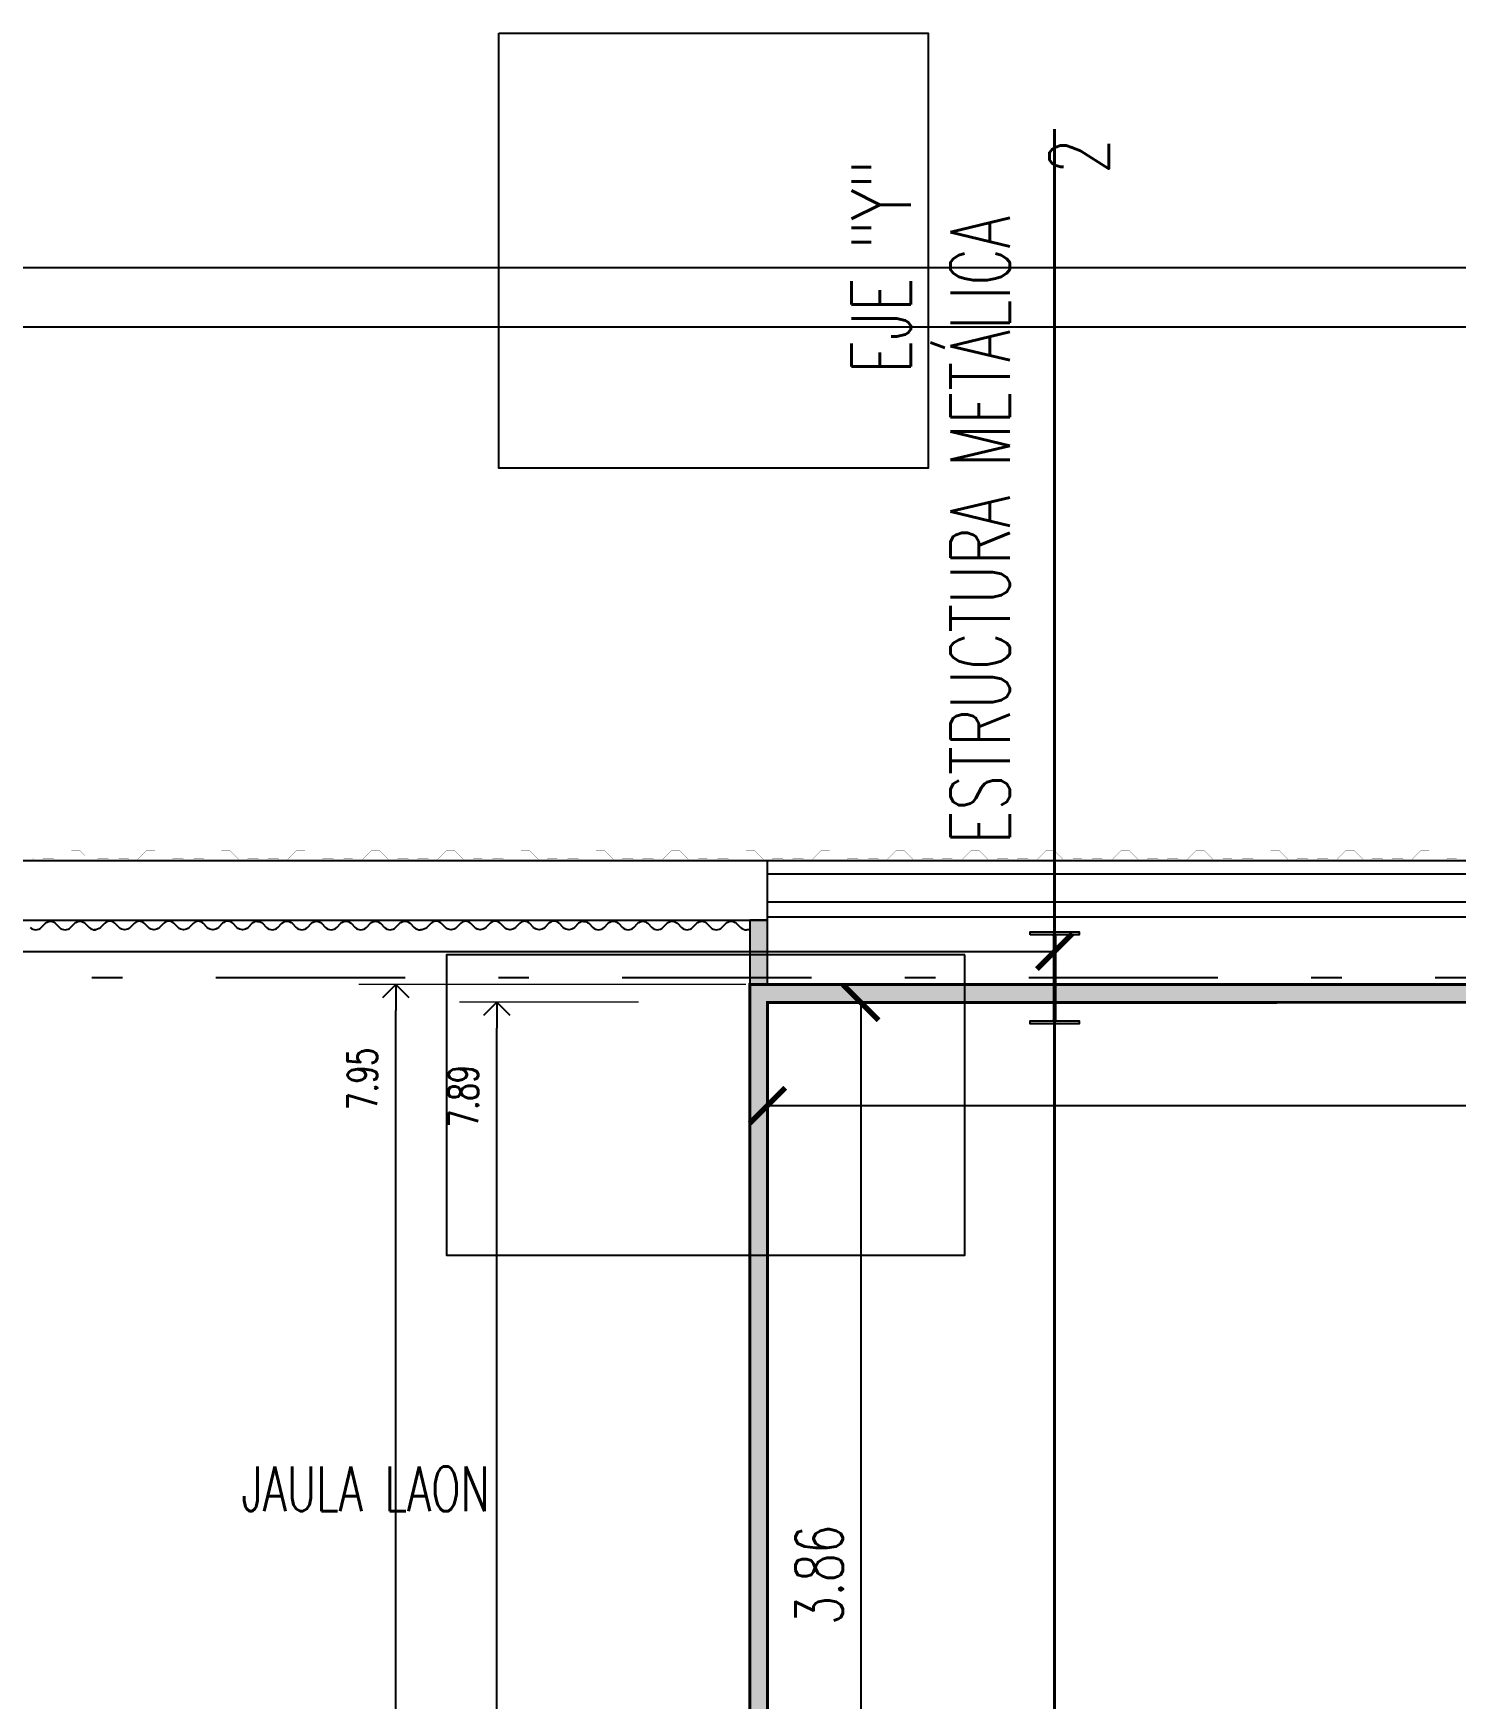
# Model space of a CAD drawing. Header units: millimetres. Extents: x -579 to 213, y -67 to 509.
# Drawn here: x -35.27 to -30.47, y 38.95 to 44.57 of the extents above; entities that cross this region are included whole.
import ezdxf
from ezdxf.enums import TextEntityAlignment as Align
from ezdxf.xclip import XClip

# ---------------------------------------------------------------- set-up
doc = ezdxf.new("R2010")
doc.units = ezdxf.units.MM
doc.header["$LTSCALE"] = 0.1
doc.linetypes.add('HIDDEN', pattern=[0.375, 0.25, -0.125])
doc.linetypes.add('X REF - ANELO INST bind$0$X REF - ANELO$0$DASHDOT2', pattern=[12.7, 6.35, -3.175, 0, -3.175])
for name, color, linetype in [('00 - EJE-DIST -X-  MUROS', 92, 'Continuous'), ('00 - EJE-DIST -Y- MUROS', 10, 'Continuous'), ('02 PCM Panel Media Tº', 132, 'Continuous'), ('X REF - ANELO INST bind$0$X REF - ANELO EXT$0$RLV - CAMARAS Y PILASTRAS', 251, 'Continuous'), ('X REF - ANELO INST bind$0$X REF - ANELO EXT$0$RLV-CORDONES', 8, 'Continuous'), ('X REF - ANELO INST bind$0$X REF - ANELO$0$A-CAMARA', 7, 'Continuous'), ('X REF - ANELO INST bind$0$X REF - ANELO$0$A-CHAPA ACANALADA', 8, 'Continuous'), ('X REF - ANELO INST bind$0$X REF - ANELO$0$A-CHAPA TRAPEZOIDAL', 8, 'Continuous'), ('X REF - ANELO INST bind$0$X REF - ANELO$0$A-TABIQUE HºAº', 7, 'Continuous'), ('X REF - ANELO INST bind$0$X REF - ANELO$0$A-VISTAS', 8, 'Continuous'), ('X REF - ANELO INST bind$0$X REF - ANELO$0$H-HATCH PANEL  6', 132, 'Continuous'), ('X REF - ANELO INST bind$0$X REF - ANELO$0$MET-COLUMNA METALICA', 7, 'Continuous'), ('X REF - ANELO INST bind$0$X REF - ANELO$0$MET-CORREAS DE CV', 7, 'Continuous'), ('X REF - ANELO INST bind$0$X REF - ANELO$0$MET-EJE CABRIADAS', 8, 'X REF - ANELO INST bind$0$X REF - ANELO$0$DASHDOT2'), ('X REF - ANELO INST bind$0$X REF - ANELO$0$MET-LANA VIDRIO', 8, 'Continuous'), ('X REF - ANELO INST bind$0$X REF - ANELO$0$R-NOMBRE LOCAL', 7, 'Continuous')]:
    doc.layers.add(name, color=color, linetype=linetype)
doc.styles.add('ROMANS', font='romans.shx', dxfattribs={"width": 0.7})
doc.styles.get("Standard").update_dxf_attribs({"font": 'arial.ttf'})
doc.styles.add('X REF - ANELO INST bind$0$X REF - ANELO$0$VAUX', font='romans.shx', dxfattribs={"width": 0.85})
doc.linetypes.add('X REF - ANELO INST bind$0$X REF - ANELO$0$REFERENCIAL CORTE TRANSVERSAL WM$0$BATTING', pattern='A,0.00254,-2.54,[134,ltypeshp.shx,S=2.54,R=0,X=-2.54,Y=0],-5.08,[134,ltypeshp.shx,S=2.54,R=180,X=2.54,Y=0],-2.54', length=10.16254)
doc.dimstyles.new('COTA 1-100', dxfattribs={"dimtxt": 0.16, "dimasz": 0.12, "dimexe": 0.08, "dimexo": 0.08, "dimgap": 0.06, "dimtad": 1, "dimzin": 0, "dimdsep": 46, "dimtxsty": 'ROMANS', "dimblk": 'ARCHTICK', "dimcen": 0, "dimclrd": 256, "dimclre": 8, "dimclrt": 256, "dimadec": 0, "dimazin": 0, "dimtfac": 1, "dimtofl": 0, "dimtmove": 0, "dimatfit": 3, "dimldrblk": 'ARCHTICK', "dimfxl": 1, "dimtolj": 1, "dimtzin": 0, "dimlwd": -1, "dimlwe": -1, "dimarcsym": 0})
doc.dimstyles.new('Cotas Replanteo', dxfattribs={"dimscale": 2.5, "dimtxt": 0.04, "dimasz": 0.035, "dimexe": 0.05, "dimexo": 0.05, "dimgap": 0.025, "dimtad": 1, "dimjust": 2, "dimzin": 0, "dimdsep": 46, "dimtxsty": 'ROMANS', "dimblk1": 'DOT', "dimblk2": 'OPEN90', "dimsah": 1, "dimcen": 0.12, "dimse1": 1, "dimclrd": 256, "dimclre": 256, "dimclrt": 256, "dimadec": 0, "dimazin": 0, "dimtfac": 1, "dimtix": 1, "dimtmove": 0, "dimatfit": 2, "dimldrblk": 'OPEN90', "dimfxl": 0.05, "dimtolj": 1, "dimtzin": 0, "dimlwe": 9, "dimarcsym": 1})

# ---------------------------------------------------------------- blocks, each defined once
blk = doc.blocks.new('X REF - ANELO INST bind$0$X REF - ANELO$0$CMETP')
at = {"layer": 'X REF - ANELO INST bind$0$X REF - ANELO$0$MET-COLUMNA METALICA'}
blk.add_hatch(color=256, dxfattribs=at).paths.add_polyline_path([(-0.0825, 0), (-0.0825, 0.0097), (-0.0073, 0.0097, 0.414214), (-0.0029, 0.0141), (-0.0029, 0.2958, 0.414214), (-0.0073, 0.3002), (-0.0825, 0.3002), (-0.0825, 0.31), (0.0825, 0.31), (0.0825, 0.3002), (0.0073, 0.3002, 0.414214), (0.0029, 0.2958), (0.0029, 0.0141, 0.414214), (0.0073, 0.0097), (0.0825, 0.0097), (0.0825, 0)])
blk.add_lwpolyline([(0.0825, 0.3002), (0.0825, 0.31), (-0.0825, 0.31), (-0.0825, 0.3002), (-0.0073, 0.3002, -0.414214), (-0.0029, 0.2958), (-0.0029, 0.0141, -0.414214), (-0.0073, 0.0097), (-0.0825, 0.0097), (-0.0825, 0), (0.0825, 0), (0.0825, 0.0097), (0.0073, 0.0097, -0.414214), (0.0029, 0.0141), (0.0029, 0.2958, -0.414214), (0.0073, 0.3002)], format="xyb", close=True, dxfattribs=at)
blk = doc.blocks.new('X REF - ANELO INST bind$0$X REF - ANELO EXT')
at = {"layer": 'X REF - ANELO INST bind$0$X REF - ANELO EXT$0$RLV - CAMARAS Y PILASTRAS'}
for points in [[(-33.6993, 44.5675), (-32.2525, 44.5675), (-32.2525, 43.1009), (-33.6993, 43.1009)], [(-32.1291, 41.461), (-33.876, 41.461), (-33.876, 40.4484), (-32.1291, 40.4484)]]:
    blk.add_lwpolyline(points, close=True, dxfattribs=at)
at = {"layer": 'X REF - ANELO INST bind$0$X REF - ANELO EXT$0$RLV-CORDONES'}
blk.add_lwpolyline([(-61.6249, -4.2732), (-61.625, 34.4717), (-61.625, 34.4717), (-61.625, 34.4717), (-61.625, 34.4717), (-61.625, 34.4717), (-61.625, 34.4717), (-61.6249, 37.778, -0.414212), (-55.6249, 43.778), (-14.3976, 43.778)], format="xyb", dxfattribs=at)
at = {"layer": 'X REF - ANELO INST bind$0$X REF - ANELO EXT$0$RLV-CORDONES', "color": 253}
blk.add_lwpolyline([(-61.4249, -4.265), (-61.4249, 37.778, -0.414212), (-55.6249, 43.578), (-13.7467, 43.578)], format="xyb", dxfattribs=at)
blk = doc.blocks.new('X REF - ANELO INST bind$0$X REF - ANELO$0$N Local')
at = {"layer": 'X REF - ANELO INST bind$0$X REF - ANELO$0$R-NOMBRE LOCAL', "lineweight": 0, "style": 'X REF - ANELO INST bind$0$X REF - ANELO$0$VAUX', "width": 0.85}
for p in [(6337.5718, -934.4549), (6337.5718, -934.7149)]:
    blk.add_attdef('NOMBRE', text='', height=0.1823, dxfattribs=at).set_placement(p, align=Align.CENTER)
blk = doc.blocks.new('X REF - ANELO INST bind$0$X REF - ANELO')
at = {"layer": 'X REF - ANELO INST bind$0$X REF - ANELO$0$H-HATCH PANEL  6'}
blk.add_hatch(color=256, dxfattribs=at).paths.add_polyline_path([(-32.7941, 41.578), (-32.8538, 41.578), (-32.8538, 41.3611), (-32.7941, 41.3611)])
h = blk.add_hatch(color=256, dxfattribs=at)
h.paths.add_polyline_path([(-31.4958, 37.3805), (-32.8538, 37.3805), (-32.8538, 41.3611), (-26.6316, 41.3611), (-26.6313, 39.5604), (-26.4223, 39.5604), (-26.4222, 39.5004), (-26.6912, 39.5004), (-26.6916, 41.3011), (-32.7941, 41.3011), (-32.7935, 37.4406), (-31.4958, 37.4406)])
h.paths.add_polyline_path([(-26.4226, 37.9404), (-26.6316, 37.9404), (-26.6316, 37.3805), (-29.9958, 37.3805), (-29.9958, 37.4408), (-26.6916, 37.4408), (-26.6916, 38.0004), (-26.4226, 38.0004)])
at = {"layer": 'X REF - ANELO INST bind$0$X REF - ANELO$0$A-CAMARA', "ltscale": 5}
blk.add_line((-32.8538, 41.2191), (-32.8538, 37.3864), dxfattribs=at)
blk.add_lwpolyline([(-32.7941, 41.578), (-32.8538, 41.578), (-32.8538, 41.3611), (-32.7941, 41.3611)], close=True, dxfattribs=at)
blk.add_lwpolyline([(-31.4958, 37.3805), (-32.8538, 37.3805), (-32.8538, 41.3611), (-26.6316, 41.3611), (-26.6313, 39.5604), (-26.4223, 39.5604), (-26.4222, 39.5004), (-26.6912, 39.5004), (-26.6916, 41.3011), (-32.7941, 41.3011), (-32.7935, 37.4406), (-31.4958, 37.4406), (-31.4958, 37.3805)], dxfattribs=at)
at = {"layer": 'X REF - ANELO INST bind$0$X REF - ANELO$0$A-CHAPA ACANALADA'}
for points in [[(-35.2794, 41.5531, 0.414214), (-35.2419, 41.5531), (-35.2278, 41.5671, -0.414214), (-35.1948, 41.5671), (-35.1807, 41.5531, 0.414214), (-35.1432, 41.5531), (-35.1292, 41.5671, -0.414214), (-35.0948, 41.5671), (-35.0807, 41.5531, 0.219544), (-35.0593, 41.5452, 0.923906)], [(-34.5136, 41.5735), (-34.5139, 41.5735, 0.181707), (-34.5308, 41.5671), (-34.5448, 41.5531, -0.414214), (-34.5823, 41.5531), (-34.5963, 41.5671, 0.414214), (-34.6308, 41.5671), (-34.6448, 41.5531, -0.414214), (-34.6823, 41.5531), (-34.6963, 41.5671, 0.414214), (-34.7294, 41.5671), (-34.7435, 41.5531, -0.414214), (-34.781, 41.5531), (-34.795, 41.5671, 0.414214), (-34.8294, 41.5671), (-34.8435, 41.5531, -0.414214), (-34.881, 41.5531), (-34.895, 41.5671, 0.414214), (-34.9281, 41.5671), (-34.9421, 41.5531, -0.414214), (-34.9796, 41.5531), (-34.9937, 41.5671, 0.414214), (-35.0281, 41.5671), (-35.0421, 41.5531, -0.219544), (-35.0635, 41.5452, -0.923906)], [(-34.5136, 41.5735), (-34.5132, 41.5735, -0.181707), (-34.4963, 41.5671), (-34.4823, 41.5531, 0.414214), (-34.4448, 41.5531), (-34.4308, 41.5671, -0.414214), (-34.3963, 41.5671), (-34.3823, 41.5531, 0.414214), (-34.3448, 41.5531), (-34.3308, 41.5671, -0.414214), (-34.2977, 41.5671), (-34.2836, 41.5531, 0.414214), (-34.2461, 41.5531), (-34.2321, 41.5671, -0.414214), (-34.1977, 41.5671), (-34.1836, 41.5531, 0.414214), (-34.1461, 41.5531), (-34.1321, 41.5671, -0.414214), (-34.099, 41.5671), (-34.085, 41.5531, 0.414214), (-34.0475, 41.5531), (-34.0334, 41.5672, -0.414214), (-33.999, 41.5672), (-33.985, 41.5531, 0.219544), (-33.9635, 41.5452, 0.923906)], [(-33.4136, 41.5735), (-33.4139, 41.5735, 0.181707), (-33.4308, 41.5672), (-33.4448, 41.5531, -0.414214), (-33.4823, 41.5531), (-33.4963, 41.5672, 0.414214), (-33.5308, 41.5672), (-33.5448, 41.5531, -0.414214), (-33.5823, 41.5531), (-33.5963, 41.5672, 0.414214), (-33.6294, 41.5672), (-33.6435, 41.5531, -0.414214), (-33.681, 41.5531), (-33.695, 41.5672, 0.414214), (-33.7294, 41.5672), (-33.7435, 41.5531, -0.414214), (-33.781, 41.5531), (-33.795, 41.5672, 0.414214), (-33.8281, 41.5672), (-33.8421, 41.5531, -0.414214), (-33.8796, 41.5531), (-33.8937, 41.5672, 0.414214), (-33.9281, 41.5672), (-33.9421, 41.5531, -0.219544), (-33.9635, 41.5452, -0.923906)], [(-33.4139, 41.5735), (-33.4136, 41.5735, -0.181707), (-33.3967, 41.5672), (-33.3826, 41.5531, 0.414214), (-33.3451, 41.5531), (-33.3311, 41.5672, -0.414214), (-33.2967, 41.5672), (-33.2826, 41.5531, 0.414214), (-33.2451, 41.5531), (-33.2311, 41.5672, -0.414214), (-33.198, 41.5672), (-33.1839, 41.5531, 0.414214), (-33.1464, 41.5531), (-33.1324, 41.5672, -0.414214), (-33.098, 41.5672), (-33.0839, 41.5531, 0.414214), (-33.0464, 41.5531), (-33.0324, 41.5672, -0.414214), (-32.9993, 41.5672), (-32.9853, 41.5531, 0.414214), (-32.9478, 41.5531), (-32.9337, 41.5672, -0.414214), (-32.8993, 41.5672), (-32.8853, 41.5531, 0.219544), (-32.8639, 41.5452, 0.923906)], [(-32.8538, 41.5463, -0.093827), (-32.8639, 41.5452)]]:
    blk.add_lwpolyline(points, format="xyb", dxfattribs=at)
at = {"layer": 'X REF - ANELO INST bind$0$X REF - ANELO$0$A-CHAPA TRAPEZOIDAL'}
for points in [[(-34.6636, 41.7828, 0.0006, 0.0006, 0), (-34.6936, 41.7828, 0.0006, 0.0006, 0), (-34.6976, 41.7868, 0.0006, 0.0006, 0), (-34.7282, 41.7868, 0.0006, 0.0006, 0), (-34.7322, 41.7828, 0.0006, 0.0006, 0), (-34.7622, 41.7828, 0.0006, 0.0006, 0), (-34.7662, 41.7868, 0.0006, 0.0006, 0), (-34.7962, 41.7868, 0.0006, 0.0006, 0), (-34.8002, 41.7828, 0.0006, 0.0006, 0), (-34.8302, 41.7828, 0.0006, 0.0006, 0), (-34.8585, 41.8111, 0.0006, 0.0006, 0), (-34.8885, 41.8111, 0.0006, 0.0006, 0), (-34.9168, 41.7828, 0.0006, 0.0006, 0), (-34.9468, 41.7828, 0.0006, 0.0006, 0), (-34.9508, 41.7868, 0.0006, 0.0006, 0), (-34.9808, 41.7868, 0.0006, 0.0006, 0), (-34.9848, 41.7828, 0.0006, 0.0006, 0), (-35.0148, 41.7828, 0.0006, 0.0006, 0), (-35.0188, 41.7868, 0.0006, 0.0006, 0), (-35.0488, 41.7868, 0.0006, 0.0006, 0), (-35.0528, 41.7828, 0.0006, 0.0006, 0), (-35.0828, 41.7828, 0.0006, 0.0006, 0), (-35.111, 41.8111, 0.0006, 0.0006, 0), (-35.141, 41.8111, 0.0006, 0.0006, 0), (-35.1693, 41.7828, 0.0006, 0.0006, 0), (-35.1993, 41.7828, 0.0006, 0.0006, 0), (-35.2033, 41.7868, 0.0006, 0.0006, 0), (-35.2333, 41.7868, 0.0006, 0.0006, 0), (-35.2373, 41.7828, 0.0006, 0.0006, 0), (-35.2673, 41.7828, 0.0006, 0.0006, 0), (-35.2713, 41.7868, 0.0006, 0.0006, 0)], [(-33.1476, 41.7828, 0.0006, 0.0006, 0), (-33.1776, 41.7828, 0.0006, 0.0006, 0), (-33.1816, 41.7868, 0.0006, 0.0006, 0), (-33.2122, 41.7868, 0.0006, 0.0006, 0), (-33.2162, 41.7828, 0.0006, 0.0006, 0), (-33.2462, 41.7828, 0.0006, 0.0006, 0), (-33.2502, 41.7868, 0.0006, 0.0006, 0), (-33.2802, 41.7868, 0.0006, 0.0006, 0), (-33.2842, 41.7828, 0.0006, 0.0006, 0), (-33.3142, 41.7828, 0.0006, 0.0006, 0), (-33.3425, 41.8111, 0.0006, 0.0006, 0), (-33.3725, 41.8111, 0.0006, 0.0006, 0), (-33.4008, 41.7828, 0.0006, 0.0006, 0), (-33.4308, 41.7828, 0.0006, 0.0006, 0), (-33.4348, 41.7868, 0.0006, 0.0006, 0), (-33.4648, 41.7868, 0.0006, 0.0006, 0), (-33.4688, 41.7828, 0.0006, 0.0006, 0), (-33.4988, 41.7828, 0.0006, 0.0006, 0), (-33.5028, 41.7868, 0.0006, 0.0006, 0), (-33.5328, 41.7868, 0.0006, 0.0006, 0), (-33.5368, 41.7828, 0.0006, 0.0006, 0), (-33.5668, 41.7828, 0.0006, 0.0006, 0), (-33.5951, 41.8111, 0.0006, 0.0006, 0), (-33.6251, 41.8111, 0.0006, 0.0006, 0), (-33.6534, 41.7828, 0.0006, 0.0006, 0), (-33.6834, 41.7828, 0.0006, 0.0006, 0), (-33.6874, 41.7868, 0.0006, 0.0006, 0), (-33.7174, 41.7868, 0.0006, 0.0006, 0), (-33.7214, 41.7828, 0.0006, 0.0006, 0), (-33.7514, 41.7828, 0.0006, 0.0006, 0), (-33.7554, 41.7868, 0.0006, 0.0006, 0), (-33.7854, 41.7868, 0.0006, 0.0006, 0), (-33.7894, 41.7828, 0.0006, 0.0006, 0), (-33.8194, 41.7828, 0.0006, 0.0006, 0), (-33.8476, 41.8111, 0.0006, 0.0006, 0), (-33.8776, 41.8111, 0.0006, 0.0006, 0), (-33.9059, 41.7828, 0.0006, 0.0006, 0), (-33.9359, 41.7828, 0.0006, 0.0006, 0), (-33.9399, 41.7868, 0.0006, 0.0006, 0), (-33.9699, 41.7868, 0.0006, 0.0006, 0), (-33.9739, 41.7828, 0.0006, 0.0006, 0), (-34.0039, 41.7828, 0.0006, 0.0006, 0), (-34.0079, 41.7868, 0.0006, 0.0006, 0), (-34.0379, 41.7868, 0.0006, 0.0006, 0), (-34.0419, 41.7828, 0.0006, 0.0006, 0), (-34.0719, 41.7828, 0.0006, 0.0006, 0), (-34.1002, 41.8111, 0.0006, 0.0006, 0), (-34.1302, 41.8111, 0.0006, 0.0006, 0), (-34.1585, 41.7828, 0.0006, 0.0006, 0), (-34.1885, 41.7828, 0.0006, 0.0006, 0), (-34.1925, 41.7868, 0.0006, 0.0006, 0), (-34.2225, 41.7868, 0.0006, 0.0006, 0), (-34.2265, 41.7828, 0.0006, 0.0006, 0), (-34.2565, 41.7828, 0.0006, 0.0006, 0), (-34.2605, 41.7868, 0.0006, 0.0006, 0), (-34.2905, 41.7868, 0.0006, 0.0006, 0), (-34.2945, 41.7828, 0.0006, 0.0006, 0), (-34.3245, 41.7828, 0.0006, 0.0006, 0), (-34.3528, 41.8111, 0.0006, 0.0006, 0), (-34.3828, 41.8111, 0.0006, 0.0006, 0), (-34.4111, 41.7828, 0.0006, 0.0006, 0), (-34.4411, 41.7828, 0.0006, 0.0006, 0), (-34.4451, 41.7868, 0.0006, 0.0006, 0), (-34.4751, 41.7868, 0.0006, 0.0006, 0), (-34.4791, 41.7828, 0.0006, 0.0006, 0), (-34.5091, 41.7828, 0.0006, 0.0006, 0), (-34.5131, 41.7868, 0.0006, 0.0006, 0), (-34.5431, 41.7868, 0.0006, 0.0006, 0), (-34.5471, 41.7828, 0.0006, 0.0006, 0), (-34.5771, 41.7828, 0.0006, 0.0006, 0), (-34.6053, 41.8111, 0.0006, 0.0006, 0), (-34.6353, 41.8111, 0.0006, 0.0006, 0), (-34.6636, 41.7828, 0, 0, 0)], [(-31.6317, 41.7828, 0.0006, 0.0006, 0), (-31.6617, 41.7828, 0.0006, 0.0006, 0), (-31.6657, 41.7868, 0.0006, 0.0006, 0), (-31.6962, 41.7868, 0.0006, 0.0006, 0), (-31.7002, 41.7828, 0.0006, 0.0006, 0), (-31.7302, 41.7828, 0.0006, 0.0006, 0), (-31.7342, 41.7868, 0.0006, 0.0006, 0), (-31.7642, 41.7868, 0.0006, 0.0006, 0), (-31.7682, 41.7828, 0.0006, 0.0006, 0), (-31.7982, 41.7828, 0.0006, 0.0006, 0), (-31.8265, 41.8111, 0.0006, 0.0006, 0), (-31.8565, 41.8111, 0.0006, 0.0006, 0), (-31.8848, 41.7828, 0.0006, 0.0006, 0), (-31.9148, 41.7828, 0.0006, 0.0006, 0), (-31.9188, 41.7868, 0.0006, 0.0006, 0), (-31.9488, 41.7868, 0.0006, 0.0006, 0), (-31.9528, 41.7828, 0.0006, 0.0006, 0), (-31.9828, 41.7828, 0.0006, 0.0006, 0), (-31.9868, 41.7868, 0.0006, 0.0006, 0), (-32.0168, 41.7868, 0.0006, 0.0006, 0), (-32.0208, 41.7828, 0.0006, 0.0006, 0), (-32.0508, 41.7828, 0.0006, 0.0006, 0), (-32.0791, 41.8111, 0.0006, 0.0006, 0), (-32.1091, 41.8111, 0.0006, 0.0006, 0), (-32.1374, 41.7828, 0.0006, 0.0006, 0), (-32.1674, 41.7828, 0.0006, 0.0006, 0), (-32.1714, 41.7868, 0.0006, 0.0006, 0), (-32.2014, 41.7868, 0.0006, 0.0006, 0), (-32.2054, 41.7828, 0.0006, 0.0006, 0), (-32.2354, 41.7828, 0.0006, 0.0006, 0), (-32.2394, 41.7868, 0.0006, 0.0006, 0), (-32.2694, 41.7868, 0.0006, 0.0006, 0), (-32.2734, 41.7828, 0.0006, 0.0006, 0), (-32.3034, 41.7828, 0.0006, 0.0006, 0), (-32.3317, 41.8111, 0.0006, 0.0006, 0), (-32.3617, 41.8111, 0.0006, 0.0006, 0), (-32.3899, 41.7828, 0.0006, 0.0006, 0), (-32.4199, 41.7828, 0.0006, 0.0006, 0), (-32.4239, 41.7868, 0.0006, 0.0006, 0), (-32.4539, 41.7868, 0.0006, 0.0006, 0), (-32.4579, 41.7828, 0.0006, 0.0006, 0), (-32.4879, 41.7828, 0.0006, 0.0006, 0), (-32.4919, 41.7868, 0.0006, 0.0006, 0), (-32.5219, 41.7868, 0.0006, 0.0006, 0), (-32.5259, 41.7828, 0.0006, 0.0006, 0), (-32.5559, 41.7828, 0.0006, 0.0006, 0), (-32.5842, 41.8111, 0.0006, 0.0006, 0), (-32.6142, 41.8111, 0.0006, 0.0006, 0), (-32.6425, 41.7828, 0.0006, 0.0006, 0), (-32.6725, 41.7828, 0.0006, 0.0006, 0), (-32.6765, 41.7868, 0.0006, 0.0006, 0), (-32.7065, 41.7868, 0.0006, 0.0006, 0), (-32.7105, 41.7828, 0.0006, 0.0006, 0), (-32.7405, 41.7828, 0.0006, 0.0006, 0), (-32.7445, 41.7868, 0.0006, 0.0006, 0), (-32.7745, 41.7868, 0.0006, 0.0006, 0), (-32.7785, 41.7828, 0.0006, 0.0006, 0), (-32.8085, 41.7828, 0.0006, 0.0006, 0), (-32.8368, 41.8111, 0.0006, 0.0006, 0), (-32.8668, 41.8111, 0.0006, 0.0006, 0), (-32.8951, 41.7828, 0.0006, 0.0006, 0), (-32.9251, 41.7828, 0.0006, 0.0006, 0), (-32.9291, 41.7868, 0.0006, 0.0006, 0), (-32.9591, 41.7868, 0.0006, 0.0006, 0), (-32.9631, 41.7828, 0.0006, 0.0006, 0), (-32.9931, 41.7828, 0.0006, 0.0006, 0), (-32.9971, 41.7868, 0.0006, 0.0006, 0), (-33.0271, 41.7868, 0.0006, 0.0006, 0), (-33.0311, 41.7828, 0.0006, 0.0006, 0), (-33.0611, 41.7828, 0.0006, 0.0006, 0), (-33.0894, 41.8111, 0.0006, 0.0006, 0), (-33.1194, 41.8111, 0.0006, 0.0006, 0), (-33.1476, 41.7828, 0, 0, 0)], [(-30.6099, 41.7943, 0.0006, 0.0006, 0), (-30.6214, 41.7828, 0.0006, 0.0006, 0), (-30.6514, 41.7828, 0.0006, 0.0006, 0), (-30.6554, 41.7868, 0.0006, 0.0006, 0), (-30.6854, 41.7868, 0.0006, 0.0006, 0), (-30.6894, 41.7828, 0.0006, 0.0006, 0), (-30.7194, 41.7828, 0.0006, 0.0006, 0), (-30.7234, 41.7868, 0.0006, 0.0006, 0), (-30.7534, 41.7868, 0.0006, 0.0006, 0), (-30.7574, 41.7828, 0.0006, 0.0006, 0), (-30.7874, 41.7828, 0.0006, 0.0006, 0), (-30.8157, 41.8111, 0.0006, 0.0006, 0), (-30.8457, 41.8111, 0.0006, 0.0006, 0), (-30.874, 41.7828, 0.0006, 0.0006, 0), (-30.904, 41.7828, 0.0006, 0.0006, 0), (-30.908, 41.7868, 0.0006, 0.0006, 0), (-30.938, 41.7868, 0.0006, 0.0006, 0), (-30.942, 41.7828, 0.0006, 0.0006, 0), (-30.972, 41.7828, 0.0006, 0.0006, 0), (-30.976, 41.7868, 0.0006, 0.0006, 0), (-31.006, 41.7868, 0.0006, 0.0006, 0), (-31.01, 41.7828, 0.0006, 0.0006, 0), (-31.04, 41.7828, 0.0006, 0.0006, 0), (-31.0682, 41.8111, 0.0006, 0.0006, 0), (-31.0982, 41.8111, 0.0006, 0.0006, 0), (-31.1265, 41.7828, 0.0006, 0.0006, 0), (-31.1565, 41.7828, 0.0006, 0.0006, 0), (-31.1605, 41.7868, 0.0006, 0.0006, 0), (-31.1905, 41.7868, 0.0006, 0.0006, 0), (-31.1945, 41.7828, 0.0006, 0.0006, 0), (-31.2245, 41.7828, 0.0006, 0.0006, 0), (-31.2285, 41.7868, 0.0006, 0.0006, 0), (-31.2585, 41.7868, 0.0006, 0.0006, 0), (-31.2625, 41.7828, 0.0006, 0.0006, 0), (-31.2925, 41.7828, 0.0006, 0.0006, 0), (-31.3208, 41.8111, 0.0006, 0.0006, 0), (-31.3508, 41.8111, 0.0006, 0.0006, 0), (-31.3791, 41.7828, 0.0006, 0.0006, 0), (-31.4091, 41.7828, 0.0006, 0.0006, 0), (-31.4131, 41.7868, 0.0006, 0.0006, 0), (-31.4431, 41.7868, 0.0006, 0.0006, 0), (-31.4471, 41.7828, 0.0006, 0.0006, 0), (-31.4771, 41.7828, 0.0006, 0.0006, 0), (-31.4811, 41.7868, 0.0006, 0.0006, 0), (-31.5111, 41.7868, 0.0006, 0.0006, 0), (-31.5151, 41.7828, 0.0006, 0.0006, 0), (-31.5451, 41.7828, 0.0006, 0.0006, 0), (-31.5734, 41.8111, 0.0006, 0.0006, 0), (-31.6034, 41.8111, 0.0006, 0.0006, 0), (-31.6317, 41.7828, 0, 0, 0)], [(-30.4708, 41.7868, 0.0006, 0.0006, 0), (-30.5008, 41.7868, 0.0006, 0.0006, 0), (-30.5048, 41.7828, 0.0006, 0.0006, 0), (-30.5348, 41.7828, 0.0006, 0.0006, 0), (-30.5631, 41.8111, 0.0006, 0.0006, 0), (-30.5931, 41.8111, 0.0006, 0.0006, 0), (-30.6214, 41.7828, 0.0006, 0.0006, 0), (-30.6514, 41.7828, 0.0006, 0.0006, 0), (-30.6554, 41.7868, 0.0006, 0.0006, 0), (-30.6854, 41.7868, 0.0006, 0.0006, 0), (-30.6894, 41.7828, 0.0006, 0.0006, 0), (-30.7194, 41.7828, 0.0006, 0.0006, 0), (-30.7234, 41.7868, 0.0006, 0.0006, 0), (-30.7534, 41.7868, 0.0006, 0.0006, 0), (-30.7574, 41.7828, 0.0006, 0.0006, 0), (-30.7874, 41.7828, 0.0006, 0.0006, 0), (-30.8157, 41.8111, 0.0006, 0.0006, 0), (-30.8457, 41.8111, 0.0006, 0.0006, 0), (-30.874, 41.7828, 0.0006, 0.0006, 0), (-30.904, 41.7828, 0.0006, 0.0006, 0), (-30.908, 41.7868, 0.0006, 0.0006, 0), (-30.938, 41.7868, 0.0006, 0.0006, 0), (-30.942, 41.7828, 0.0006, 0.0006, 0), (-30.972, 41.7828, 0.0006, 0.0006, 0), (-30.976, 41.7868, 0.0006, 0.0006, 0), (-31.006, 41.7868, 0.0006, 0.0006, 0), (-31.01, 41.7828, 0.0006, 0.0006, 0), (-31.04, 41.7828, 0.0006, 0.0006, 0), (-31.0431, 41.786, 0.0006, 0.0006, 0)]]:
    blk.add_lwpolyline(points, format="xyseb", dxfattribs=at)
at = {"layer": 'X REF - ANELO INST bind$0$X REF - ANELO$0$A-TABIQUE HºAº'}
blk.add_lwpolyline([(-53.3884, 41.578), (-32.7941, 41.578), (-32.7941, 41.778), (-53.3884, 41.778)], close=True, dxfattribs=at)
at = {"layer": 'X REF - ANELO INST bind$0$X REF - ANELO$0$A-VISTAS'}
blk.add_line((-20.9886, 41.588), (-32.7941, 41.5881), dxfattribs=at)
at = {"layer": 'X REF - ANELO INST bind$0$X REF - ANELO$0$MET-CORREAS DE CV'}
for p, q in [((-26.224, 41.778), (-32.7941, 41.778)), ((-26.224, 41.638), (-32.7941, 41.638))]:
    blk.add_line(p, q, dxfattribs=at)
at = {"layer": 'X REF - ANELO INST bind$0$X REF - ANELO$0$MET-EJE CABRIADAS'}
for p, q in [((-31.8263, -0.8196, -0.0011), (-31.8263, 42.1212, -0.0011)), ((1.6013, 41.3831), (-54.2829, 41.3831)), ((1.6043, 41.3831), (-54.2799, 41.3831))]:
    blk.add_line(p, q, dxfattribs=at)
at = {"layer": 'X REF - ANELO INST bind$0$X REF - ANELO$0$MET-LANA VIDRIO', "linetype": 'X REF - ANELO INST bind$0$X REF - ANELO$0$REFERENCIAL CORTE TRANSVERSAL WM$0$BATTING', "ltscale": 0.025}
blk.add_lwpolyline([(-32.7941, 41.7338), (-26.3251, 41.7338), (-26.3251, 39.5297)], dxfattribs=at)
blk.add_blockref('X REF - ANELO INST bind$0$X REF - ANELO EXT', (0, 0))
ref = blk.add_blockref('X REF - ANELO INST bind$0$X REF - ANELO$0$N Local', (5035.9089, 787.3575, 0.0053), dxfattribs=dict(xscale=-0.7999999999999545, yscale=0.8000000000000114, zscale=0.8))
ref.add_attrib('NOMBRE', 'JAULA LAON', dxfattribs={"layer": 'X REF - ANELO INST bind$0$X REF - ANELO$0$R-NOMBRE LOCAL', "lineweight": 0, "height": 0.15, "style": 'X REF - ANELO INST bind$0$X REF - ANELO$0$VAUX', "width": 0.7}).set_placement((-34.1486, 39.5856, 0.0053), align=Align.CENTER)
at = {"layer": 'X REF - ANELO INST bind$0$X REF - ANELO$0$MET-COLUMNA METALICA', "xscale": -1}
blk.add_blockref('X REF - ANELO INST bind$0$X REF - ANELO$0$CMETP', (-31.8264, 41.2281, -0.0205), dxfattribs=at)
blk = doc.blocks.new('X REF - ANELO INST bind')
ref = blk.add_blockref('X REF - ANELO INST bind$0$X REF - ANELO', (0, 0))
XClip(ref).set_block_clipping_path([(-76.9680737415, -24.7711317477), (92.9860355418, 61.1669630168)])
blk = doc.blocks.new('_Dot')
at = {"color": 0, "linetype": 'ByBlock', "lineweight": -2}
blk.add_line((-0.5, 0), (-1, 0), dxfattribs=at)
at = {"color": 0, "linetype": 'ByBlock', "const_width": 0.5}
blk.add_lwpolyline([(-0.25, 0, 1), (0.25, 0, 1)], format="xyb", close=True, dxfattribs=at)
blk = doc.blocks.new('_Open90')
at = {"color": 0, "linetype": 'ByBlock', "lineweight": -2}
for p, q in [((0, 0), (-1, 0)), ((-0.5, 0.5), (0, 0)), ((0, 0), (-0.5, -0.5))]:
    blk.add_line(p, q, dxfattribs=at)
blk = doc.blocks.new('*D153')
at = {"layer": '00 - EJE-DIST -X-  MUROS', "lineweight": 9, "transparency": 16777216}
blk.add_line((-33.2287, 41.3011), (-33.8318, 41.3011), dxfattribs=at)
at = {"layer": '00 - EJE-DIST -X-  MUROS', "lineweight": -2, "transparency": 16777216}
blk.add_line((-33.7068, 33.4968), (-33.7068, 41.2136), dxfattribs=at)
at = {"layer": 'Defpoints', "color": 0, "transparency": 16777216}
for p in [(-33.7068, 41.3011), (-33.1037, 41.3011, 0.0001), (-33.7068, 33.4093)]:
    blk.add_point(p, dxfattribs=at)
at = {"layer": '00 - EJE-DIST -X-  MUROS', "lineweight": -2, "transparency": 16777216, "xscale": 0.08750000000000001, "yscale": 0.08750000000000001, "zscale": 0.08750000000000001}
for name, p, rotation in [('_Open90', (-33.7068, 41.3011), 90), ('_Dot', (-33.7068, 33.4093), 270)]:
    blk.add_blockref(name, p, dxfattribs=dict(at, rotation=rotation))
at = {"layer": '00 - EJE-DIST -X-  MUROS', "transparency": 16777216, "insert": (-33.8193, 40.9836), "char_height": 0.1, "attachment_point": 5, "rotation": 90, "style": 'ROMANS'}
blk.add_mtext('\\A1;7.89', dxfattribs=at)
blk = doc.blocks.new('*D154')
at = {"layer": '00 - EJE-DIST -X-  MUROS', "lineweight": 9, "transparency": 16777216}
blk.add_line((-32.8673, 41.3611), (-34.1719, 41.3611), dxfattribs=at)
at = {"layer": '00 - EJE-DIST -X-  MUROS', "lineweight": -2, "transparency": 16777216}
blk.add_line((-34.0469, 33.4968), (-34.0469, 41.2736), dxfattribs=at)
at = {"layer": 'Defpoints', "color": 0, "transparency": 16777216}
for p in [(-34.0469, 41.3611), (-32.7423, 41.3611, 0.0001), (-34.0469, 33.4093)]:
    blk.add_point(p, dxfattribs=at)
at = {"layer": '00 - EJE-DIST -X-  MUROS', "lineweight": -2, "transparency": 16777216, "xscale": 0.08750000000000001, "yscale": 0.08750000000000001, "zscale": 0.08750000000000001}
for name, p, rotation in [('_Open90', (-34.0469, 41.3611), 90), ('_Dot', (-34.0469, 33.4093), 270)]:
    blk.add_blockref(name, p, dxfattribs=dict(at, rotation=rotation))
at = {"layer": '00 - EJE-DIST -X-  MUROS', "transparency": 16777216, "insert": (-34.1594, 41.042), "char_height": 0.1, "attachment_point": 5, "rotation": 90, "style": 'ROMANS'}
blk.add_mtext('\\A1;7.95', dxfattribs=at)
blk = doc.blocks.new('_ArchTick')
at = {"color": 0, "linetype": 'ByBlock', "const_width": 0.15}
blk.add_lwpolyline([(-0.5, -0.5), (0.5, 0.5)], dxfattribs=at)
blk = doc.blocks.new('*D237')
at = {"layer": '00 - EJE-DIST -Y- MUROS', "transparency": 16777216}
blk.add_line((-42.4351, 41.4725), (-31.8263, 41.4725), dxfattribs=at)
at = {"layer": 'Defpoints', "color": 0, "transparency": 16777216}
for p in [(-42.4351, 41.4725, -0.0011), (-31.8263, 41.4725, -0.0011), (-31.8263, 41.4725)]:
    blk.add_point(p, dxfattribs=at)
at = {"layer": '00 - EJE-DIST -Y- MUROS', "transparency": 16777216, "xscale": 0.12, "yscale": 0.12, "zscale": 0.12, "rotation": 180}
blk.add_blockref('_ArchTick', (-42.4351, 41.4725), dxfattribs=at)
at = {"layer": '00 - EJE-DIST -Y- MUROS', "transparency": 16777216, "xscale": 0.12, "yscale": 0.12, "zscale": 0.12}
blk.add_blockref('_ArchTick', (-31.8263, 41.4725), dxfattribs=at)
at = {"layer": '00 - EJE-DIST -Y- MUROS', "transparency": 16777216, "insert": (-37.1307, 41.6125), "char_height": 0.16, "attachment_point": 5, "style": 'ROMANS'}
blk.add_mtext('\\A1;10.61', dxfattribs=at)
blk = doc.blocks.new('*D248')
at = {"layer": '02 PCM Panel Media Tº', "transparency": 16777216}
blk.add_line((-32.794, 40.9529), (-26.6916, 40.9529), dxfattribs=at)
at = {"layer": '02 PCM Panel Media Tº', "color": 8, "linetype": 'HIDDEN', "transparency": 16777216}
for p, q in [((-32.794, 40.8877), (-32.794, 40.8729)), ((-26.6916, 40.8877), (-26.6916, 40.8729))]:
    blk.add_line(p, q, dxfattribs=at)
at = {"layer": 'Defpoints', "color": 0, "transparency": 16777216}
for p in [(-32.794, 40.9677), (-26.6916, 40.9677), (-26.6916, 40.9529)]:
    blk.add_point(p, dxfattribs=at)
at = {"layer": '02 PCM Panel Media Tº', "transparency": 16777216, "xscale": 0.12, "yscale": 0.12, "zscale": 0.12, "rotation": 180}
blk.add_blockref('_ArchTick', (-32.794, 40.9529), dxfattribs=at)
at = {"layer": '02 PCM Panel Media Tº', "transparency": 16777216, "xscale": 0.12, "yscale": 0.12, "zscale": 0.12}
blk.add_blockref('_ArchTick', (-26.6916, 40.9529), dxfattribs=at)
at = {"layer": '02 PCM Panel Media Tº', "transparency": 16777216, "insert": (-29.7428, 41.0929), "char_height": 0.16, "attachment_point": 5, "style": 'ROMANS'}
blk.add_mtext('\\A1;6.10', dxfattribs=at)
blk = doc.blocks.new('*D249')
at = {"layer": '02 PCM Panel Media Tº', "transparency": 16777216}
blk.add_line((-32.4798, 41.3003), (-32.4798, 37.4406), dxfattribs=at)
at = {"layer": 'Defpoints', "color": 0, "transparency": 16777216}
for p in [(-32.4798, 41.3003), (-32.4798, 37.4406), (-32.4798, 37.4406)]:
    blk.add_point(p, dxfattribs=at)
at = {"layer": '02 PCM Panel Media Tº', "transparency": 16777216, "xscale": 0.12, "yscale": 0.12, "zscale": 0.12}
for p, rotation in [((-32.4798, 41.3003), 90), ((-32.4798, 37.4406), 270)]:
    blk.add_blockref('_ArchTick', p, dxfattribs=dict(at, rotation=rotation))
at = {"layer": '02 PCM Panel Media Tº', "transparency": 16777216, "insert": (-32.6198, 39.3705), "char_height": 0.16, "attachment_point": 5, "rotation": 90, "style": 'ROMANS'}
blk.add_mtext('\\A1;3.86', dxfattribs=at)

msp = doc.modelspace()

# ---------------------------------------------------------------- linework, layer by layer
at = {"layer": '00 - EJE-DIST -Y- MUROS', "const_width": 0.01, "elevation": -0.0011}
msp.add_lwpolyline([(-31.8263, 44.2447), (-31.8263, -2.5346)], dxfattribs=at)
at = {"layer": '02 PCM Panel Media Tº', "const_width": 0.01}
msp.add_lwpolyline([(-32.8538, 41.3611), (-26.6316, 41.3611), (-26.6313, 39.5604), (-26.4226, 39.5604), (-26.4222, 39.5004), (-26.6916, 39.5004), (-26.6916, 41.3011), (-32.7941, 41.3003), (-32.7935, 37.4406), (-31.4958, 37.4406), (-31.4958, 37.3805), (-32.8538, 37.3805), (-32.8538, 41.3611)], dxfattribs=at)

# ---------------------------------------------------------------- block references
msp.add_blockref('X REF - ANELO INST bind', (0, 0))

# ---------------------------------------------------------------- texts
at = {"insert": (-32.5109, 40.7345, -0.0663), "char_height": 0.2, "attachment_point": 1, "rotation": 90}
msp.add_mtext_dynamic_manual_height_columns('\\pi2.6852;{\\Fromans|c0;\\W0.7;\\C2;EJE "Y" \\P\\pi1.0985;ESTRUCTURA METÁLICA\\P\\pi3.3585;2}', width=3.451826, gutter_width=12.5, heights=[0], dxfattribs=at)

# ---------------------------------------------------------------- dimensions: what is measured, and where the dimension line sits
at = {"layer": '00 - EJE-DIST -X-  MUROS'}
for base, p1, p2, picture, middle in [((-34.0469, 41.3611, -0.0001), (-34.0469, 33.4093, -0.0001), (-32.7423, 41.3611), '*D154', (-34.1594, 41.042, -0.0001)), ((-33.7068, 41.3011, -0.0001), (-33.7068, 33.4093, -0.0001), (-33.1037, 41.3011), '*D153', (-33.8193, 40.9836, -0.0001))]:
    dim = msp.add_linear_dim(base=base, p1=p1, p2=p2, angle=90, dimstyle='Cotas Replanteo', dxfattribs=at)
    dim.commit()
    dim.dimension.update_dxf_attribs({"geometry": picture, "text_midpoint": middle})
at = {"layer": '00 - EJE-DIST -Y- MUROS'}
dim = msp.add_linear_dim(base=(-31.8263, 41.4725), p1=(-42.4351, 41.4725, -0.0011), p2=(-31.8263, 41.4725, -0.0011), dimstyle='COTA 1-100', dxfattribs=at)
dim.commit()
dim.dimension.update_dxf_attribs({"geometry": '*D237', "text_midpoint": (-37.1307, 41.6125)})
at = {"layer": '02 PCM Panel Media Tº'}
dim = msp.add_linear_dim(base=(-32.4798, 37.4406), p1=(-32.4798, 41.3003), p2=(-32.4798, 37.4406), angle=90, dimstyle='COTA 1-100', dxfattribs=at)
dim.commit()
dim.dimension.update_dxf_attribs({"geometry": '*D249', "text_midpoint": (-32.6198, 39.3705)})
dim = msp.add_linear_dim(base=(-26.6916, 40.9529), p1=(-32.794, 40.9677), p2=(-26.6916, 40.9677), dimstyle='COTA 1-100', dxfattribs=at)
dim.commit()
dim.dimension.update_dxf_attribs({"geometry": '*D248', "text_midpoint": (-29.7428, 41.0929)})

doc.saveas('drawing.dxf')
